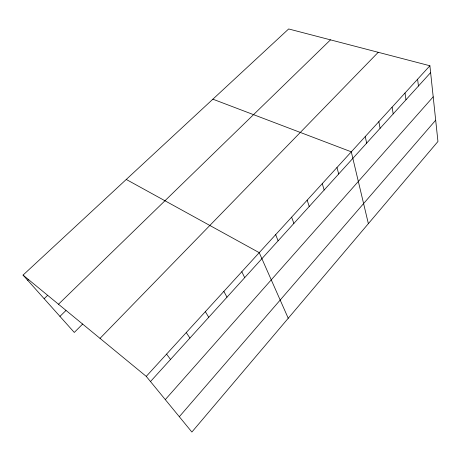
<?xml version="1.0" encoding="UTF-8"?>
<svg xmlns="http://www.w3.org/2000/svg" width="461" height="461" viewBox="0 0 461 461"><rect width="100%" height="100%" fill="white"/><g stroke="black" fill="none" stroke-linecap="round" stroke-linejoin="round"><path stroke-width="0.69" d="M179.317 416.709L435.685 120.2M165.292 399.601L433.202 96.833M150.488 381.547L430.62 72.608M429.894 65.756L437.95 141.487L191.88 432.038L146.252 376.378L429.894 65.756L288.661 28.962L23.05 275.09L74.29 332.444L82.698 324.002M100.025 338.374L378.239 52.3M59.947 316.39L65.952 310.495M58.495 304.231L330.485 39.859M44.147 298.699L47.702 295.294M27.712 280.305L28.743 279.343M212.878 99.19L351.299 151.825L368.368 223.643M126.262 179.45L259.232 252.657L288.234 318.263M23.05 275.09L146.252 376.378M166.582 354.117L170.518 359.459M186.273 332.554L189.926 338.057M205.352 311.659L208.741 317.306M223.856 291.392L226.991 297.178M241.806 271.736L244.699 277.649M275.655 234.666L278.116 240.798M291.629 217.177L293.882 223.406M307.159 200.166L309.227 206.488M322.274 183.616L324.158 190.018M336.979 167.51L338.697 173.987M365.25 136.548L366.651 143.158M378.844 121.664L380.095 128.331M392.092 107.159L393.204 113.879M405.006 93.013L405.985 99.778M417.603 79.217L418.455 86.028"/></g></svg>
